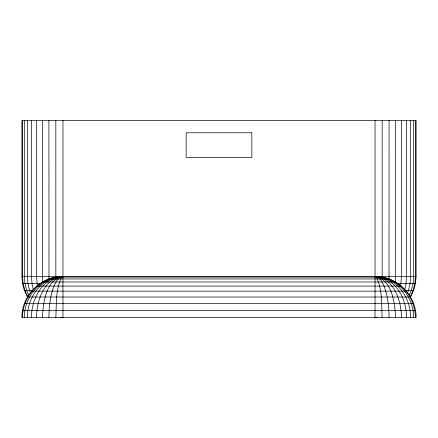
<?xml version="1.0" encoding="UTF-8"?>
<svg xmlns="http://www.w3.org/2000/svg" width="438" height="438" viewBox="0 0 438 438"><rect width="100%" height="100%" fill="white"/><g stroke="black" fill="none" stroke-linecap="round" stroke-linejoin="round"><path stroke-width="0.66" d="M55.834 317.55C56.595 304.109 55.407 289.387 61.725 277.112L62.962 276.488C41.008 276.11 21.522 295.595 21.9 317.55L416.1 317.55C416.478 295.595 396.992 276.11 375.037 276.488L376.275 277.112C382.593 289.387 381.405 304.109 382.166 317.55M382.15 277.785L382.166 120.45M48.919 317.55C49.051 306.912 50.118 296.104 53.934 286.096C55.768 282.143 58.084 277.073 62.962 276.488C41.106 276.143 22.119 295.831 22.524 317.55M389.004 279.083L389.081 120.45M42.431 317.55C43.192 303.091 45.514 279.871 62.962 276.488C41.396 276.274 23.915 296.542 24.375 317.55M395.311 282.324L395.569 120.45M36.568 317.55C36.578 301.026 43.756 278.294 62.962 276.488C41.889 276.575 26.921 297.698 27.402 317.55M31.509 317.55C31.147 299.236 42.634 277.172 62.962 276.488M415.476 283.616L416.1 276.488L416.1 120.45L21.9 120.45L21.9 276.488L22.524 283.616L24.375 290.531L27.402 297.019L410.598 297.019L413.625 290.531L415.476 283.616L397.184 283.616M400.704 285.505L401.432 276.488L401.432 120.45M404.723 289.901L406.015 283.616L406.491 276.488L406.491 120.45M407.499 292.891L408.451 290.531L410.061 283.616L410.598 276.488L410.598 120.45M409.229 295.25L411.298 290.531L413.039 283.616L413.625 276.488L413.625 120.45M415.476 317.55L414.863 310.422L413.039 303.507L410.061 297.019L413.039 290.531L414.863 283.616L415.476 276.488L415.476 120.45M376.226 317.342L375.037 317.55L375.037 120.45M376.346 317.369L375.037 317.55L377.633 317.326M376.861 317.342L375.037 317.55L377.589 317.326M377.507 317.298L375.037 317.55L377.72 317.298M21.9 276.488L416.1 276.488M55.834 277.112L382.166 277.112M48.919 278.962L389.081 278.962M42.431 281.99L395.569 281.99M22.524 283.616L40.816 283.616M36.568 286.096L401.432 286.096M24.375 290.531L32.762 290.531M405.238 290.531L413.625 290.531M31.509 291.155L406.491 291.155M24.375 303.507L413.625 303.507M22.524 310.422L415.476 310.422M60.367 317.326L62.962 317.55L62.962 120.45M389.081 317.55C388.949 306.912 387.882 296.104 384.066 286.096C382.232 282.143 379.916 277.073 375.037 276.488C389.316 276.515 402.998 284.64 410.061 297.019M60.411 317.326L62.962 317.55L61.774 317.342M395.569 317.55C394.808 303.091 392.486 279.871 375.037 276.488C396.604 276.274 414.085 296.542 413.625 317.55M60.28 317.298L62.962 317.55L61.654 317.369M401.432 317.55C401.422 301.026 394.244 278.294 375.037 276.488C396.111 276.575 411.079 297.698 410.598 317.55M60.493 317.298L62.962 317.55L61.139 317.342M375.037 276.488C395.366 277.172 406.853 299.236 406.491 317.55M27.939 297.019L24.961 290.531L23.137 283.616L22.524 276.488L22.524 120.45M28.771 295.25L26.702 290.531L24.961 283.616L24.375 276.488L24.375 120.45M30.501 292.891L29.549 290.531L27.939 283.616L27.402 276.488L27.402 120.45M33.277 289.901L31.985 283.616L31.509 276.488L31.509 120.45M37.296 285.505L36.568 276.488L36.568 120.45M42.689 282.324L42.431 120.45M48.996 279.083L48.919 120.45M55.85 277.785L55.834 120.45M251.85 132.769L186.15 132.769L186.15 157.406L251.85 157.406L251.85 132.769"/></g></svg>
